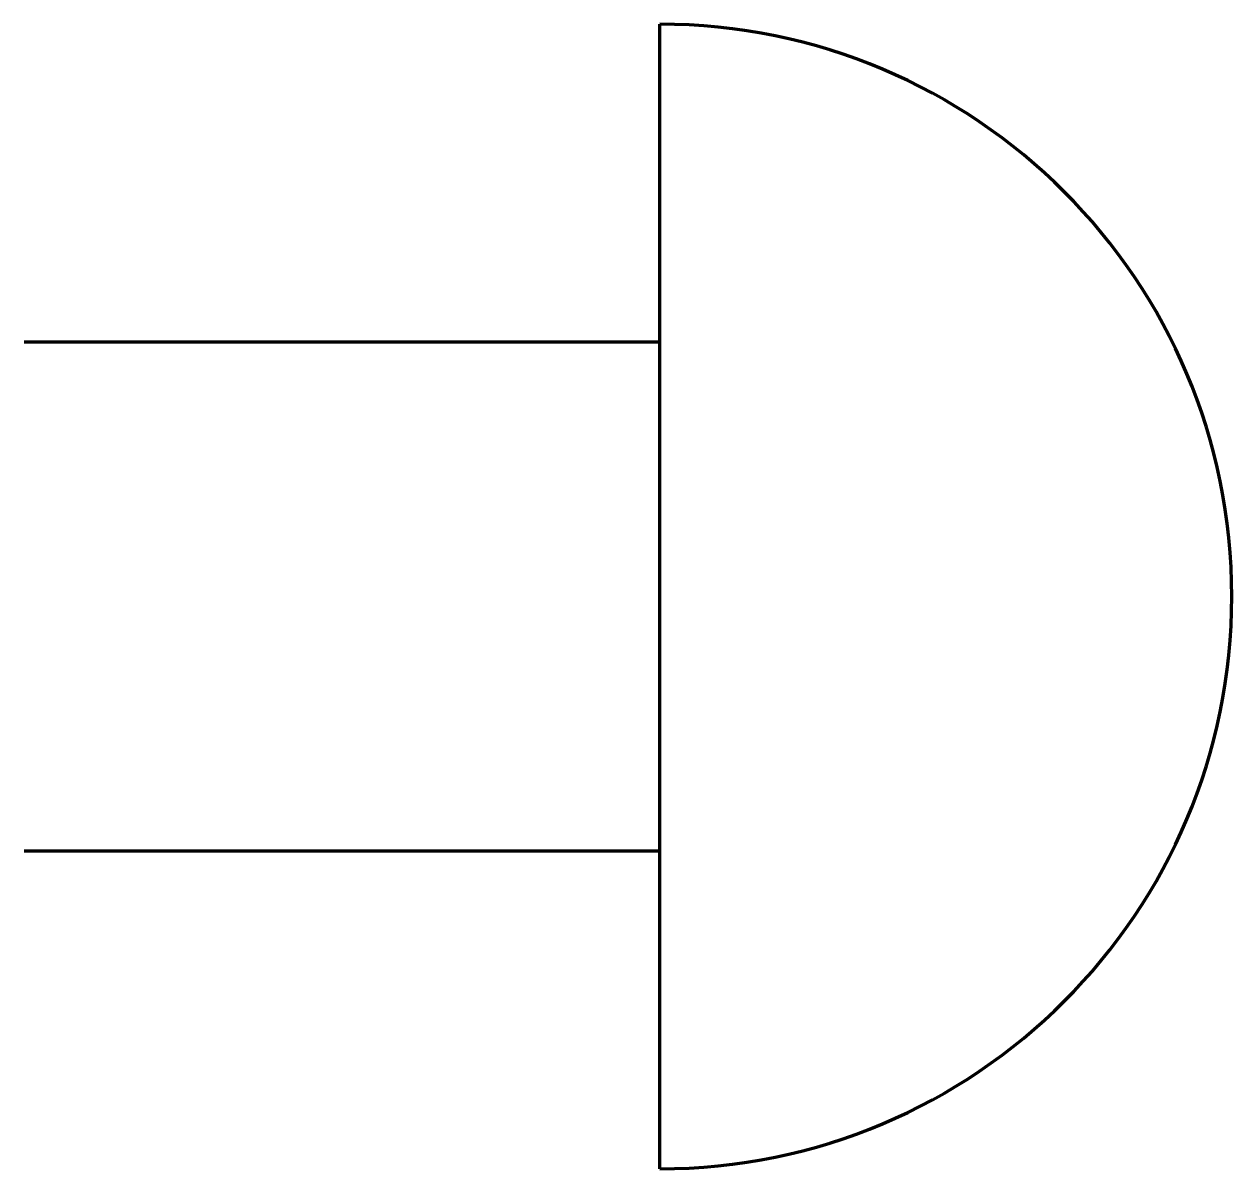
# Model space of a CAD drawing. Header units: millimetres. Extents: x 0 to 9.5, y -6.5 to 2.5.
import ezdxf

# ---------------------------------------------------------------- set-up
doc = ezdxf.new("R2010")
doc.units = ezdxf.units.MM
doc.layers.get('0').update_dxf_attribs({"linetype": 'CONTINUOUS', "lineweight": 0})

msp = doc.modelspace()

# ---------------------------------------------------------------- linework, layer by layer
at = {"color": 7, "linetype": 'CONTINUOUS', "lineweight": 70}
for p, q in [((5, -6.5), (5, 2.5)), ((5, 0), (0, 0)), ((0, -4), (5, -4))]:
    msp.add_line(p, q, dxfattribs=at)
msp.add_arc((5, -2), 4.5, 270, 90, dxfattribs=at)

doc.saveas('drawing.dxf')
